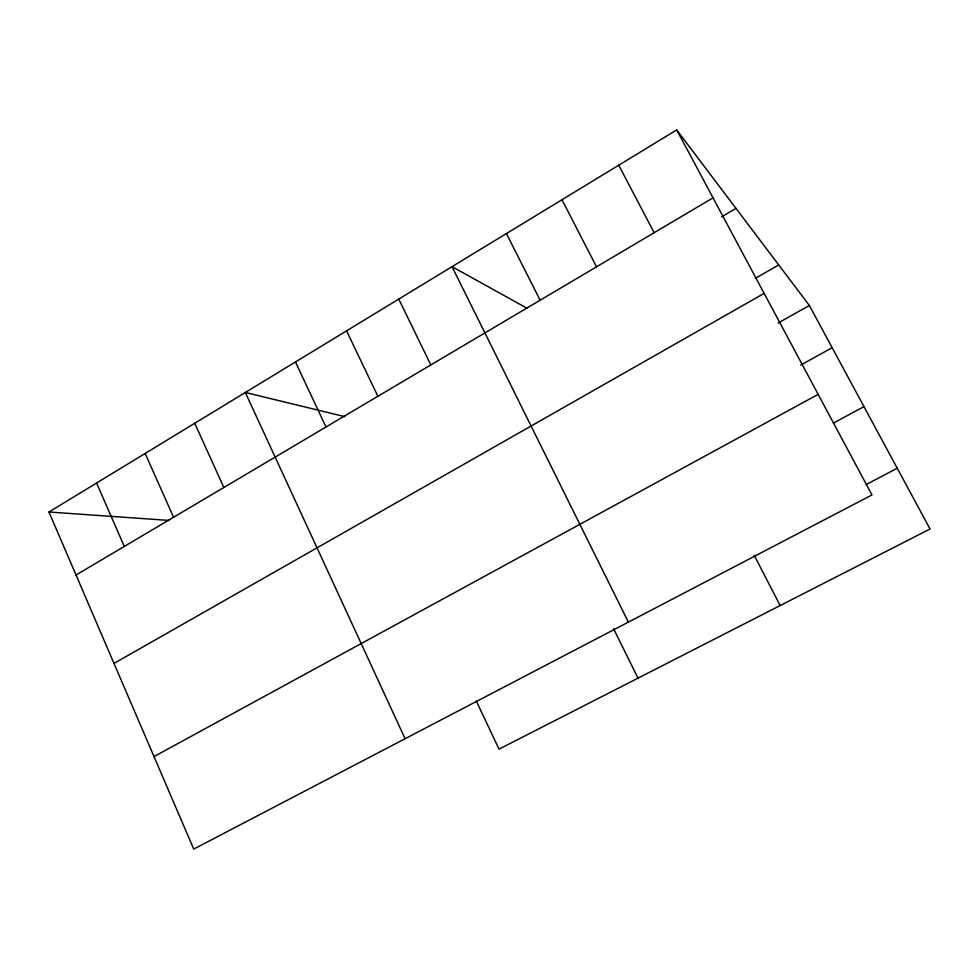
<?xml version="1.0" encoding="UTF-8"?>
<svg xmlns="http://www.w3.org/2000/svg" width="979" height="979" viewBox="0 0 979 979"><rect width="100%" height="100%" fill="white"/><g stroke="black" fill="none" stroke-linecap="round" stroke-linejoin="round"><path stroke-width="1.47" d="M676.697 129.926L871.971 494.933L193.744 849.074L48.95 512.005L676.697 129.926L809.352 305.485L930.05 528.99L499.021 749.143L476.283 701.013M76.019 575.016L713.03 197.844M721.56 216.848L735.975 208.38M755.384 278.305L778.709 264.942M113.992 663.419L764.146 293.37M778.183 323.009L809.352 305.485M800.687 365.094L832.15 347.716M154.009 756.571L818.163 394.353M833.398 423.075L863.955 406.615M866.256 484.495L897.241 468.243M48.95 512.005L168.731 520.4M344.755 416.626L245.337 392.481L405.098 738.717M526.971 308.226L452.041 266.667L628.371 622.13M618.728 165.206L654.143 232.708M754.209 555.289L780.153 605.56M561.983 199.753L596.517 266.826M506.437 233.553L540.127 300.223M613.6 628.751L638.002 678.166M398.771 299.097L430.833 364.934M346.578 330.853L377.87 396.287M295.45 361.973L325.995 427.003M194.735 423.271L223.836 487.493M145.161 453.448L173.564 517.255M96.578 483.026L124.296 546.429"/></g></svg>
